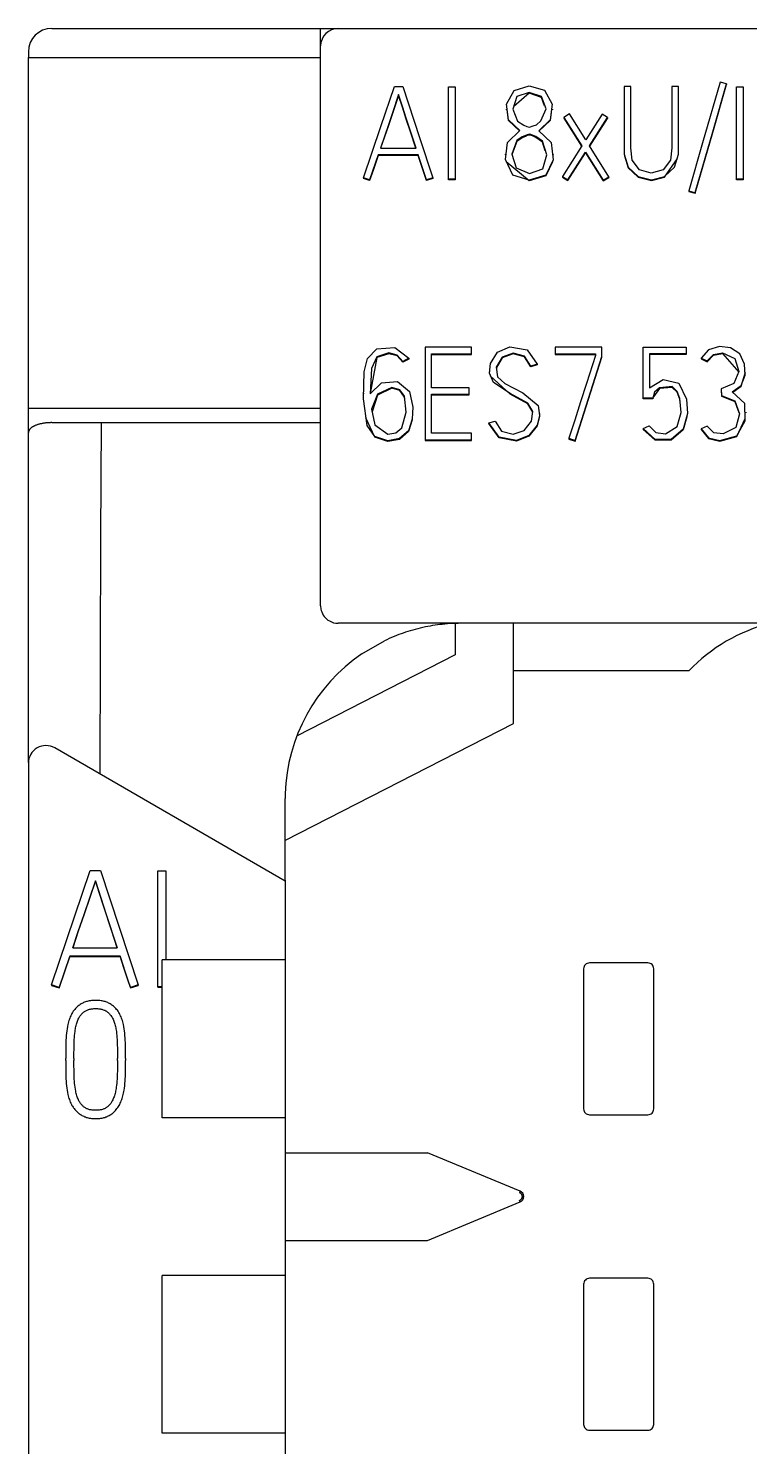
# Model space of a CAD drawing. Extents: x 0 to 594, y 0 to 420.
# Drawn here: x 147.57 to 159.91, y 340.96 to 365.24 of the extents above; entities that cross this region are included whole.
import ezdxf

# ---------------------------------------------------------------- set-up
doc = ezdxf.new("R2010")
doc.units = 0
doc.header["$LTSCALE"] = 32.67
doc.layers.add('20000_FRONT_O', color=7, linetype='CONTINUOUS')

msp = doc.modelspace()

# ---------------------------------------------------------------- linework, layer by layer
at = {"layer": '20000_FRONT_O', "linetype": 'CONTINUOUS'}
for p, q in [((147.967, 365.237), (181.967, 365.237)), ((152.567, 355.351), (152.567, 365.237)), ((147.567, 364.837), (147.567, 364.737)), ((147.567, 352.667), (147.567, 364.737)), ((147.567, 364.737), (152.567, 364.737)), ((147.567, 358.737), (152.567, 358.737)), ((147.967, 358.487), (152.567, 358.487)), ((177.067, 355.051), (152.867, 355.051)), ((154.867, 355.041), (154.867, 354.51)), ((155.867, 353.337), (155.867, 355.041)), ((153.27, 354.527), (153.658, 354.751)), ((154.867, 354.51), (152.152, 353.117)), ((158.867, 354.237), (155.867, 354.237)), ((151.967, 351.337), (155.867, 353.337)), ((151.963, 350.639), (148.017, 352.917)), ((147.567, 352.658), (147.567, 238.836)), ((151.958, 350.988), (151.96, 352.052)), ((151.967, 350.326), (151.958, 350.988)), ((151.967, 218.313), (151.967, 350.326)), ((149.856, 346.587), (149.856, 349.287)), ((151.967, 349.287), (149.856, 349.287)), ((158.167, 349.237), (157.167, 349.237)), ((157.067, 349.137), (157.067, 346.737)), ((158.267, 346.737), (158.267, 349.137)), ((148.205, 347.567), (148.205, 347.598)), ((148.347, 347.598), (148.347, 347.567)), ((149.09, 347.567), (149.09, 347.598)), ((149.229, 347.598), (149.229, 347.567)), ((151.967, 346.587), (149.856, 346.587)), ((157.167, 346.637), (158.167, 346.637)), ((151.967, 345.987), (154.393, 345.987)), ((155.98, 345.329), (154.393, 345.987)), ((155.98, 345.329), (155.969, 345.301)), ((154.393, 344.487), (155.98, 345.144)), ((155.98, 345.144), (155.969, 345.173)), ((151.967, 344.487), (154.393, 344.487)), ((149.856, 341.187), (149.856, 343.887)), ((151.967, 343.887), (149.856, 343.887)), ((158.167, 343.837), (157.167, 343.837)), ((157.067, 343.737), (157.067, 341.337)), ((158.267, 341.337), (158.267, 343.737)), ((151.967, 341.187), (149.856, 341.187)), ((157.167, 341.237), (158.167, 341.237))]:
    msp.add_line(p, q, dxfattribs=at)
at = {"layer": '20000_FRONT_O', "color": 7, "linetype": 'CONTINUOUS'}
for p, q in [((153.596, 363.554), (153.829, 364.243)), ((153.829, 364.243), (153.971, 364.243)), ((153.971, 364.243), (154.261, 363.366)), ((154.755, 362.641), (154.755, 364.236)), ((154.755, 364.236), (154.866, 364.236)), ((154.866, 364.236), (154.866, 362.641)), ((155.876, 364.175), (156.137, 364.252)), ((156.137, 364.252), (156.399, 364.176)), ((157.759, 364.243), (157.759, 363.314)), ((157.873, 364.243), (157.759, 364.243)), ((157.873, 363.402), (157.873, 364.243)), ((158.576, 364.243), (158.576, 363.402)), ((158.689, 364.243), (158.576, 364.243)), ((158.689, 363.314), (158.689, 364.243)), ((159.404, 364.318), (159.102, 363.276)), ((159.275, 363.468), (159.513, 364.287)), ((159.275, 363.456), (159.513, 364.274)), ((159.513, 364.287), (159.404, 364.318)), ((159.513, 364.287), (159.513, 364.274)), ((159.683, 362.641), (159.683, 364.236)), ((159.683, 364.236), (159.794, 364.236)), ((159.794, 364.236), (159.794, 362.641)), ((153.9, 364.102), (153.795, 363.79)), ((153.9, 364.089), (153.795, 363.777)), ((153.9, 364.102), (153.9, 364.089)), ((153.966, 363.9), (153.9, 364.102)), ((153.966, 363.887), (153.9, 364.089)), ((155.746, 363.94), (155.876, 364.175)), ((155.923, 364.068), (155.854, 363.856)), ((156.135, 364.127), (155.873, 363.901)), ((156.135, 364.139), (155.923, 364.068)), ((156.348, 364.068), (156.135, 364.139)), ((156.348, 364.055), (156.135, 364.127)), ((156.424, 363.857), (156.348, 364.068)), ((156.399, 363.913), (156.348, 364.055)), ((156.399, 364.176), (156.53, 363.941)), ((153.795, 363.79), (153.726, 363.588)), ((153.795, 363.777), (153.726, 363.575)), ((154.032, 363.698), (153.966, 363.9)), ((154.032, 363.685), (153.966, 363.887)), ((155.74, 363.856), (155.74, 363.844)), ((155.78, 363.672), (155.746, 363.94)), ((155.78, 363.659), (155.756, 363.844)), ((155.854, 363.856), (155.936, 363.65)), ((156.337, 363.651), (156.424, 363.857)), ((156.53, 363.941), (156.494, 363.673)), ((156.513, 363.804), (156.494, 363.661)), ((156.519, 363.844), (156.518, 363.838)), ((156.537, 363.843), (156.537, 363.856)), ((156.825, 363.772), (156.73, 363.712)), ((157.103, 363.329), (156.825, 363.772)), ((157.382, 363.767), (157.103, 363.329)), ((157.475, 363.708), (157.382, 363.767)), ((153.299, 362.678), (153.596, 363.554)), ((153.726, 363.575), (153.594, 363.184)), ((153.726, 363.588), (153.658, 363.386)), ((154.098, 363.496), (154.032, 363.698)), ((154.098, 363.483), (154.032, 363.685)), ((154.2, 363.184), (154.098, 363.496)), ((155.978, 363.486), (155.78, 363.672)), ((155.968, 363.482), (155.78, 363.659)), ((155.936, 363.65), (156.044, 363.58)), ((156.044, 363.58), (156.096, 363.559)), ((156.096, 363.559), (156.138, 363.545)), ((156.138, 363.545), (156.206, 363.566)), ((156.206, 363.566), (156.258, 363.588)), ((156.258, 363.588), (156.337, 363.651)), ((156.494, 363.673), (156.299, 363.483)), ((156.494, 363.661), (156.308, 363.48)), ((156.73, 363.712), (156.73, 363.7)), ((156.73, 363.712), (157.036, 363.226)), ((156.73, 363.7), (157.032, 363.22)), ((157.167, 363.226), (157.475, 363.708)), ((157.171, 363.22), (157.475, 363.695)), ((157.475, 363.708), (157.475, 363.695)), ((157.759, 363.618), (157.759, 363.606)), ((158.576, 363.558), (158.576, 363.545)), ((153.658, 363.386), (153.59, 363.184)), ((154.196, 363.184), (154.098, 363.483)), ((154.261, 363.366), (154.488, 362.678)), ((155.732, 362.991), (155.766, 363.284)), ((155.766, 363.284), (155.978, 363.486)), ((155.922, 363.315), (155.841, 363.084)), ((155.922, 363.302), (155.841, 363.07)), ((156.013, 363.377), (155.922, 363.315)), ((156.013, 363.364), (155.922, 363.302)), ((156.07, 363.401), (156.013, 363.377)), ((156.07, 363.388), (156.013, 363.364)), ((156.103, 363.414), (156.07, 363.401)), ((156.103, 363.401), (156.07, 363.388)), ((156.145, 363.423), (156.103, 363.414)), ((156.145, 363.41), (156.103, 363.401)), ((156.192, 363.407), (156.145, 363.423)), ((156.192, 363.395), (156.145, 363.41)), ((156.249, 363.383), (156.192, 363.407)), ((156.249, 363.371), (156.192, 363.395)), ((156.363, 363.303), (156.249, 363.383)), ((156.363, 363.29), (156.249, 363.371)), ((156.299, 363.483), (156.51, 363.28)), ((156.437, 363.07), (156.363, 363.303)), ((156.411, 363.138), (156.363, 363.29)), ((156.51, 363.28), (156.545, 362.987)), ((157.759, 363.314), (157.762, 363.082)), ((157.872, 363.192), (157.873, 363.402)), ((158.576, 363.402), (158.576, 363.192)), ((158.687, 363.081), (158.689, 363.314)), ((159.102, 363.276), (158.865, 362.458)), ((158.973, 362.427), (159.275, 363.468)), ((158.973, 362.414), (159.275, 363.456)), ((153.552, 363.072), (153.406, 362.643)), ((153.552, 363.059), (153.47, 362.819)), ((153.552, 363.072), (153.552, 363.059)), ((154.238, 363.072), (153.552, 363.072)), ((154.238, 363.059), (153.552, 363.059)), ((153.59, 363.184), (154.2, 363.184)), ((154.238, 363.072), (154.238, 363.059)), ((154.299, 362.882), (154.238, 363.072)), ((154.299, 362.87), (154.238, 363.059)), ((155.727, 363.082), (155.727, 363.069)), ((155.841, 363.084), (155.915, 362.85)), ((156.37, 362.833), (156.437, 363.07)), ((156.55, 363.067), (156.55, 363.08)), ((157.036, 363.226), (156.703, 362.702)), ((156.799, 362.643), (157.1, 363.12)), ((156.799, 362.63), (157.1, 363.108)), ((157.1, 363.12), (157.1, 363.108)), ((157.1, 363.12), (157.402, 362.638)), ((157.1, 363.108), (157.402, 362.626)), ((157.498, 362.695), (157.167, 363.226)), ((157.758, 363.199), (157.758, 363.186)), ((157.762, 363.082), (157.829, 362.86)), ((157.766, 363.057), (157.829, 362.847)), ((157.895, 362.983), (157.872, 363.192)), ((158.452, 362.688), (158.67, 363.011)), ((158.576, 363.192), (158.554, 362.983)), ((158.62, 362.861), (158.687, 363.081)), ((153.47, 362.819), (153.406, 362.63)), ((154.38, 362.643), (154.299, 362.882)), ((154.38, 362.63), (154.299, 362.87)), ((155.855, 362.726), (155.732, 362.991)), ((156.136, 362.626), (155.744, 362.952)), ((155.915, 362.85), (156.138, 362.751)), ((156.138, 362.751), (156.37, 362.833)), ((156.545, 362.987), (156.419, 362.724)), ((156.533, 362.949), (156.419, 362.711)), ((157.829, 362.86), (157.999, 362.701)), ((157.829, 362.847), (157.999, 362.688)), ((158.022, 362.817), (157.895, 362.983)), ((158.225, 362.757), (158.022, 362.817)), ((158.427, 362.817), (158.225, 362.757)), ((158.554, 362.983), (158.427, 362.817)), ((158.452, 362.701), (158.62, 362.861)), ((153.299, 362.678), (153.299, 362.665)), ((153.406, 362.643), (153.299, 362.678)), ((153.406, 362.63), (153.299, 362.665)), ((153.406, 362.643), (153.406, 362.63)), ((154.488, 362.678), (154.38, 362.643)), ((154.488, 362.665), (154.38, 362.63)), ((154.38, 362.643), (154.38, 362.63)), ((154.488, 362.678), (154.488, 362.665)), ((154.866, 362.654), (154.755, 362.654)), ((154.866, 362.641), (154.755, 362.641)), ((156.136, 362.638), (155.855, 362.726)), ((156.419, 362.724), (156.136, 362.638)), ((156.419, 362.711), (156.136, 362.626)), ((156.703, 362.702), (156.703, 362.689)), ((156.703, 362.702), (156.799, 362.643)), ((156.703, 362.689), (156.799, 362.63)), ((156.799, 362.643), (156.799, 362.63)), ((157.402, 362.638), (157.498, 362.695)), ((157.402, 362.626), (157.498, 362.683)), ((157.402, 362.638), (157.402, 362.626)), ((157.498, 362.695), (157.498, 362.683)), ((157.999, 362.701), (158.226, 362.645)), ((157.999, 362.688), (158.226, 362.632)), ((158.226, 362.645), (158.452, 362.701)), ((158.226, 362.632), (158.452, 362.688)), ((159.794, 362.654), (159.683, 362.654)), ((159.794, 362.641), (159.683, 362.641)), ((158.865, 362.458), (158.865, 362.445)), ((158.865, 362.458), (158.926, 362.44)), ((158.865, 362.445), (158.973, 362.414)), ((158.926, 362.44), (158.973, 362.427)), ((158.973, 362.427), (158.973, 362.414)), ((153.371, 359.582), (153.529, 359.751)), ((153.529, 359.614), (153.438, 359.416)), ((153.529, 359.751), (153.837, 359.775)), ((153.734, 359.68), (153.529, 359.614)), ((153.734, 359.667), (153.529, 359.601)), ((153.875, 359.641), (153.734, 359.68)), ((153.875, 359.628), (153.734, 359.667)), ((153.837, 359.775), (154.076, 359.588)), ((153.974, 359.535), (153.875, 359.641)), ((153.974, 359.522), (153.875, 359.628)), ((154.353, 359.777), (154.353, 358.182)), ((155.15, 359.777), (154.353, 359.777)), ((154.464, 359.084), (154.464, 359.665)), ((154.464, 359.665), (155.15, 359.665)), ((154.464, 359.652), (155.15, 359.652)), ((155.15, 359.652), (155.15, 359.777)), ((155.473, 359.501), (155.595, 359.692)), ((155.672, 359.61), (155.572, 359.437)), ((155.595, 359.692), (155.804, 359.783)), ((155.863, 359.676), (155.672, 359.61)), ((155.863, 359.663), (155.672, 359.598)), ((155.804, 359.783), (156.101, 359.734)), ((156.056, 359.626), (155.863, 359.676)), ((156.056, 359.613), (155.863, 359.663)), ((156.164, 359.456), (156.056, 359.626)), ((156.164, 359.443), (156.056, 359.613)), ((156.101, 359.734), (156.273, 359.487)), ((156.579, 359.779), (156.579, 359.654)), ((157.378, 359.779), (156.579, 359.779)), ((156.579, 359.667), (157.267, 359.667)), ((156.579, 359.654), (157.267, 359.654)), ((156.923, 358.183), (157.378, 359.619)), ((157.267, 359.636), (157.113, 359.155)), ((157.267, 359.667), (157.267, 359.636)), ((157.378, 359.606), (157.378, 359.779)), ((158.083, 358.893), (158.083, 359.777)), ((158.083, 359.777), (158.822, 359.777)), ((158.194, 359.667), (158.194, 359.082)), ((158.822, 359.667), (158.194, 359.667)), ((158.822, 359.654), (158.194, 359.654)), ((158.822, 359.777), (158.822, 359.654)), ((159.205, 359.734), (159.078, 359.592)), ((159.18, 359.542), (159.288, 359.652)), ((159.18, 359.529), (159.288, 359.639)), ((159.389, 359.789), (159.205, 359.734)), ((159.288, 359.652), (159.443, 359.68)), ((159.288, 359.639), (159.443, 359.668)), ((159.581, 359.769), (159.389, 359.789)), ((159.443, 359.68), (159.654, 359.587)), ((159.443, 359.668), (159.72, 359.353)), ((159.739, 359.663), (159.581, 359.769)), ((159.819, 359.49), (159.739, 359.663)), ((153.314, 359.358), (153.371, 359.582)), ((153.438, 359.416), (153.412, 358.978)), ((153.529, 359.601), (153.414, 358.988)), ((154.076, 359.588), (153.974, 359.535)), ((154.076, 359.575), (153.974, 359.522)), ((153.974, 359.535), (153.974, 359.522)), ((154.076, 359.588), (154.076, 359.575)), ((155.455, 359.331), (155.473, 359.501)), ((155.572, 359.437), (155.591, 359.269)), ((155.672, 359.598), (155.573, 359.42)), ((156.273, 359.487), (156.164, 359.456)), ((156.273, 359.474), (156.164, 359.443)), ((156.164, 359.456), (156.164, 359.443)), ((156.273, 359.487), (156.273, 359.474)), ((156.923, 358.171), (157.378, 359.606)), ((159.078, 359.592), (159.078, 359.58)), ((159.078, 359.592), (159.18, 359.542)), ((159.078, 359.58), (159.18, 359.529)), ((159.18, 359.542), (159.18, 359.529)), ((159.654, 359.587), (159.721, 359.363)), ((159.833, 359.3), (159.819, 359.49)), ((153.3, 358.896), (153.314, 359.358)), ((153.412, 358.978), (153.608, 359.167)), ((153.608, 359.167), (153.88, 359.189)), ((153.88, 359.189), (154.087, 359.017)), ((155.454, 359.366), (155.454, 359.354)), ((155.522, 359.175), (155.455, 359.331)), ((155.809, 358.974), (155.468, 359.288)), ((155.809, 358.987), (155.522, 359.175)), ((155.591, 359.269), (155.721, 359.158)), ((155.721, 359.158), (156.028, 358.999)), ((157.113, 359.155), (157.014, 358.843)), ((158.194, 359.082), (158.428, 359.223)), ((158.428, 359.223), (158.694, 359.164)), ((158.694, 359.164), (158.829, 358.888)), ((159.635, 359.154), (159.417, 359.064)), ((159.608, 359.013), (159.764, 359.124)), ((159.721, 359.363), (159.635, 359.154)), ((159.764, 359.111), (159.83, 359.332)), ((159.764, 359.124), (159.833, 359.3)), ((159.834, 359.331), (159.834, 359.344)), ((153.299, 358.992), (153.299, 358.98)), ((153.361, 358.439), (153.3, 358.896)), ((153.302, 358.973), (153.302, 358.977)), ((153.54, 358.972), (153.44, 358.717)), ((153.54, 358.959), (153.446, 358.673)), ((153.783, 359.088), (153.54, 358.972)), ((153.783, 359.075), (153.54, 358.959)), ((153.921, 359.048), (153.783, 359.088)), ((153.921, 359.035), (153.783, 359.075)), ((154, 358.938), (153.921, 359.048)), ((154, 358.925), (153.921, 359.035)), ((154.032, 358.664), (154, 358.938)), ((154.011, 358.835), (154, 358.925)), ((154.087, 359.017), (154.146, 358.75)), ((155.108, 359.084), (154.464, 359.084)), ((154.464, 358.305), (154.464, 358.974)), ((154.464, 358.974), (155.108, 358.974)), ((154.464, 358.961), (155.108, 358.961)), ((155.108, 358.961), (155.108, 359.084)), ((156.111, 358.82), (155.809, 358.987)), ((156.111, 358.808), (155.809, 358.974)), ((156.028, 358.999), (156.287, 358.779)), ((158.252, 358.905), (158.083, 358.905)), ((158.252, 358.893), (158.083, 358.893)), ((158.282, 359.01), (158.252, 358.905)), ((158.252, 358.905), (158.252, 358.893)), ((158.255, 358.903), (158.252, 358.893)), ((158.362, 359.071), (158.262, 358.929)), ((158.362, 359.084), (158.282, 359.01)), ((158.579, 359.104), (158.362, 359.084)), ((158.579, 359.091), (158.362, 359.071)), ((158.666, 359.019), (158.579, 359.104)), ((158.666, 359.006), (158.579, 359.091)), ((158.712, 358.902), (158.666, 359.019)), ((158.712, 358.889), (158.666, 359.006)), ((158.733, 358.658), (158.712, 358.902)), ((158.717, 358.83), (158.712, 358.889)), ((158.829, 358.888), (158.843, 358.643)), ((159.417, 359.064), (159.424, 358.954)), ((159.417, 359.064), (159.417, 359.051)), ((159.417, 359.051), (159.424, 358.941)), ((159.424, 358.954), (159.424, 358.941)), ((159.424, 358.954), (159.651, 358.862)), ((159.424, 358.941), (159.651, 358.85)), ((159.824, 358.813), (159.608, 359.013)), ((159.619, 359.008), (159.764, 359.111)), ((153.44, 358.717), (153.494, 358.449)), ((153.959, 358.397), (154.032, 358.664)), ((154.146, 358.75), (154.136, 358.545)), ((154.143, 358.684), (154.143, 358.681)), ((154.147, 358.69), (154.147, 358.702)), ((156.199, 358.677), (156.111, 358.82)), ((156.198, 358.666), (156.111, 358.808)), ((156.176, 358.509), (156.199, 358.677)), ((156.287, 358.779), (156.314, 358.611)), ((156.315, 358.629), (156.315, 358.641)), ((157.014, 358.843), (156.915, 358.531)), ((158.667, 358.423), (158.733, 358.658)), ((158.843, 358.643), (158.772, 358.376)), ((158.845, 358.687), (158.845, 358.7)), ((159.651, 358.862), (159.734, 358.64)), ((159.651, 358.85), (159.71, 358.69)), ((159.734, 358.64), (159.668, 358.404)), ((159.719, 358.668), (159.721, 358.661)), ((159.833, 358.516), (159.824, 358.813)), ((159.848, 358.654), (159.848, 358.667)), ((153.496, 358.238), (153.341, 358.57)), ((153.496, 358.25), (153.361, 358.439)), ((153.494, 358.449), (153.714, 358.291)), ((153.853, 358.31), (153.959, 358.397)), ((154.136, 358.545), (154.072, 358.349)), ((154.136, 358.532), (154.072, 358.337)), ((154.136, 358.539), (154.136, 358.532)), ((155.447, 358.483), (155.556, 358.514)), ((155.447, 358.483), (155.447, 358.47)), ((155.62, 358.237), (155.447, 358.483)), ((155.62, 358.224), (155.447, 358.47)), ((155.556, 358.514), (155.664, 358.343)), ((156.052, 358.35), (156.176, 358.509)), ((156.271, 358.445), (156.129, 358.268)), ((156.271, 358.432), (156.129, 358.255)), ((156.314, 358.611), (156.271, 358.445)), ((156.311, 358.589), (156.271, 358.432)), ((156.915, 358.531), (156.816, 358.219)), ((158.088, 358.384), (158.19, 358.43)), ((158.19, 358.43), (158.304, 358.315)), ((158.467, 358.293), (158.667, 358.423)), ((158.832, 358.588), (158.772, 358.364)), ((159.18, 358.426), (159.078, 358.379)), ((159.292, 358.31), (159.18, 358.426)), ((159.668, 358.404), (159.456, 358.293)), ((159.685, 358.247), (159.831, 358.556)), ((159.685, 358.26), (159.833, 358.516)), ((153.715, 358.177), (153.496, 358.25)), ((153.715, 358.164), (153.496, 358.238)), ((153.714, 358.291), (153.853, 358.31)), ((153.919, 358.213), (153.715, 358.177)), ((153.919, 358.2), (153.715, 358.164)), ((154.072, 358.349), (153.919, 358.213)), ((154.072, 358.337), (153.919, 358.2)), ((154.353, 358.194), (155.15, 358.194)), ((154.353, 358.182), (155.15, 358.182)), ((155.15, 358.305), (154.464, 358.305)), ((155.15, 358.182), (155.15, 358.305)), ((155.917, 358.181), (155.62, 358.237)), ((155.917, 358.169), (155.62, 358.224)), ((155.664, 358.343), (155.859, 358.289)), ((155.859, 358.289), (156.052, 358.35)), ((156.129, 358.268), (155.917, 358.181)), ((156.129, 358.255), (155.917, 358.169)), ((156.816, 358.219), (156.816, 358.206)), ((156.816, 358.219), (156.923, 358.183)), ((156.816, 358.206), (156.923, 358.171)), ((156.923, 358.183), (156.923, 358.171)), ((158.088, 358.384), (158.088, 358.371)), ((158.288, 358.2), (158.088, 358.384)), ((158.288, 358.187), (158.088, 358.371)), ((158.565, 358.197), (158.288, 358.2)), ((158.565, 358.185), (158.288, 358.187)), ((158.304, 358.315), (158.467, 358.293)), ((158.772, 358.376), (158.565, 358.197)), ((158.772, 358.364), (158.565, 358.185)), ((159.078, 358.379), (159.078, 358.367)), ((159.078, 358.379), (159.205, 358.228)), ((159.078, 358.367), (159.205, 358.215)), ((159.205, 358.228), (159.398, 358.179)), ((159.205, 358.215), (159.398, 358.167)), ((159.456, 358.293), (159.292, 358.31)), ((159.398, 358.179), (159.685, 358.26)), ((159.398, 358.167), (159.685, 358.247)), ((147.961, 348.859), (148.624, 350.821)), ((148.713, 350.644), (148.519, 350.069)), ((148.519, 350.063), (148.713, 350.638)), ((148.624, 350.821), (148.802, 350.821)), ((148.713, 350.644), (148.713, 350.638)), ((148.783, 350.428), (148.713, 350.644)), ((148.713, 350.638), (148.806, 350.35)), ((148.802, 350.821), (149.448, 348.859)), ((149.781, 348.822), (149.781, 350.812)), ((149.781, 350.812), (149.92, 350.812)), ((149.92, 350.812), (149.92, 349.287)), ((148.853, 350.212), (148.783, 350.428)), ((148.806, 350.35), (148.9, 350.063)), ((148.994, 349.781), (148.853, 350.212)), ((148.519, 350.069), (148.421, 349.781)), ((148.421, 349.775), (148.519, 350.063)), ((148.9, 350.063), (149.086, 349.494)), ((148.421, 349.781), (148.325, 349.494)), ((148.327, 349.494), (148.421, 349.775)), ((149.088, 349.494), (148.994, 349.781)), ((148.325, 349.494), (149.088, 349.494)), ((148.278, 349.353), (148.094, 348.815)), ((148.094, 348.809), (148.278, 349.347)), ((148.278, 349.353), (148.278, 349.347)), ((149.135, 349.353), (148.278, 349.353)), ((148.278, 349.347), (149.135, 349.347)), ((149.135, 349.353), (149.135, 349.347)), ((149.199, 349.15), (149.135, 349.353)), ((149.135, 349.347), (149.222, 349.077)), ((149.268, 348.949), (149.199, 349.15)), ((149.222, 349.077), (149.268, 348.943)), ((149.312, 348.815), (149.268, 348.949)), ((149.268, 348.943), (149.312, 348.809)), ((147.961, 348.859), (147.961, 348.853)), ((148.094, 348.815), (147.961, 348.859)), ((147.961, 348.853), (148.094, 348.809)), ((148.094, 348.815), (148.094, 348.809)), ((149.448, 348.859), (149.312, 348.815)), ((149.312, 348.809), (149.448, 348.853)), ((149.312, 348.815), (149.312, 348.809)), ((149.448, 348.859), (149.448, 348.853)), ((149.856, 348.829), (149.781, 348.829)), ((149.781, 348.822), (149.856, 348.822))]:
    msp.add_line(p, q, dxfattribs=at)
at = {"layer": '20000_FRONT_O', "linetype": 'CONTINUOUS'}
for points in [[(147.967, 358.487), (147.954, 358.487), (147.941, 358.486), (147.929, 358.486), (147.916, 358.485), (147.903, 358.485), (147.89, 358.484), (147.877, 358.483), (147.865, 358.481), (147.852, 358.48), (147.839, 358.478), (147.827, 358.476), (147.814, 358.474), (147.803, 358.472), (147.792, 358.469), (147.781, 358.467), (147.77, 358.464), (147.759, 358.462), (147.748, 358.459), (147.737, 358.455), (147.726, 358.452), (147.716, 358.449), (147.705, 358.445), (147.695, 358.441), (147.684, 358.437), (147.678, 358.434), (147.672, 358.431), (147.666, 358.429), (147.661, 358.426), (147.655, 358.423), (147.649, 358.42), (147.643, 358.417), (147.638, 358.414), (147.632, 358.41), (147.627, 358.407), (147.622, 358.403), (147.617, 358.399), (147.612, 358.395), (147.607, 358.39), (147.602, 358.386), (147.598, 358.381), (147.595, 358.378), (147.592, 358.375), (147.589, 358.371), (147.587, 358.368), (147.584, 358.365), (147.582, 358.361), (147.58, 358.358), (147.578, 358.354), (147.576, 358.35), (147.574, 358.347), (147.573, 358.343), (147.571, 358.339), (147.57, 358.335), (147.569, 358.331), (147.568, 358.327), (147.568, 358.323), (147.567, 358.319), (147.567, 358.315)], [(148.812, 358.487), (148.803, 356.531), (148.796, 354.524), (148.791, 352.48)], [(154.964, 355.051), (154.919, 355.05), (154.874, 355.049), (154.828, 355.047), (154.783, 355.045), (154.738, 355.042), (154.693, 355.038), (154.648, 355.033), (154.607, 355.029), (154.565, 355.023), (154.524, 355.018), (154.483, 355.011), (154.441, 355.004), (154.4, 354.996), (154.359, 354.988), (154.316, 354.979), (154.272, 354.969), (154.229, 354.958), (154.186, 354.947), (154.142, 354.935), (154.1, 354.922), (154.06, 354.91), (154.021, 354.898), (153.982, 354.885), (153.943, 354.871), (153.905, 354.857), (153.867, 354.842), (153.824, 354.825), (153.782, 354.807), (153.741, 354.789), (153.699, 354.77), (153.658, 354.751)], [(149.229, 347.598), (149.229, 347.692), (149.228, 347.783), (149.226, 347.871), (149.225, 347.913), (149.223, 347.955), (149.22, 347.995), (149.216, 348.035), (149.212, 348.073), (149.207, 348.111), (149.201, 348.147), (149.193, 348.183), (149.188, 348.205), (149.182, 348.228), (149.175, 348.25), (149.168, 348.271), (149.161, 348.292), (149.153, 348.313), (149.144, 348.333), (149.134, 348.353), (149.124, 348.372), (149.113, 348.39), (149.101, 348.408), (149.089, 348.425), (149.075, 348.442), (149.061, 348.459), (149.046, 348.474), (149.034, 348.485), (149.022, 348.496), (149.009, 348.506), (148.996, 348.516), (148.983, 348.525), (148.969, 348.534), (148.955, 348.542), (148.94, 348.55), (148.925, 348.557), (148.91, 348.563), (148.894, 348.569), (148.878, 348.574), (148.862, 348.579), (148.846, 348.583), (148.828, 348.586), (148.81, 348.59), (148.792, 348.592), (148.774, 348.594), (148.755, 348.595), (148.737, 348.596), (148.719, 348.596), (148.7, 348.596), (148.682, 348.595), (148.663, 348.594), (148.645, 348.592), (148.627, 348.59), (148.609, 348.586), (148.591, 348.583), (148.575, 348.579), (148.559, 348.574), (148.543, 348.569), (148.527, 348.563), (148.512, 348.557), (148.497, 348.55), (148.482, 348.542), (148.468, 348.534), (148.454, 348.525), (148.441, 348.516), (148.428, 348.506), (148.415, 348.496), (148.403, 348.485), (148.391, 348.474), (148.376, 348.459), (148.362, 348.442), (148.349, 348.425), (148.336, 348.408), (148.324, 348.39), (148.313, 348.372), (148.303, 348.353), (148.293, 348.333), (148.284, 348.313), (148.276, 348.292), (148.269, 348.271), (148.262, 348.25), (148.255, 348.228), (148.249, 348.205), (148.243, 348.183), (148.235, 348.147), (148.229, 348.111), (148.223, 348.073), (148.219, 348.035), (148.215, 347.995), (148.212, 347.955), (148.21, 347.913), (148.208, 347.871), (148.207, 347.783), (148.206, 347.692), (148.205, 347.598)], [(148.347, 347.598), (148.347, 347.685), (148.348, 347.768), (148.35, 347.847), (148.351, 347.885), (148.353, 347.923), (148.355, 347.959), (148.358, 347.995), (148.361, 348.029), (148.365, 348.064), (148.368, 348.085), (148.371, 348.106), (148.375, 348.128), (148.379, 348.148), (148.384, 348.167), (148.389, 348.187), (148.394, 348.205), (148.4, 348.223), (148.406, 348.241), (148.413, 348.258), (148.421, 348.274), (148.429, 348.29), (148.435, 348.302), (148.442, 348.313), (148.449, 348.324), (148.457, 348.335), (148.465, 348.345), (148.473, 348.355), (148.482, 348.365), (148.491, 348.374), (148.5, 348.383), (148.51, 348.391), (148.519, 348.399), (148.53, 348.406), (148.54, 348.413), (148.551, 348.419), (148.561, 348.424), (148.572, 348.429), (148.582, 348.433), (148.593, 348.437), (148.604, 348.44), (148.615, 348.443), (148.627, 348.446), (148.642, 348.449), (148.657, 348.451), (148.672, 348.453), (148.688, 348.454), (148.703, 348.455), (148.719, 348.455), (148.734, 348.455), (148.749, 348.454), (148.764, 348.453), (148.779, 348.451), (148.794, 348.449), (148.809, 348.446), (148.822, 348.443), (148.835, 348.439), (148.848, 348.435), (148.861, 348.43), (148.873, 348.425), (148.885, 348.419), (148.894, 348.414), (148.904, 348.408), (148.913, 348.402), (148.922, 348.396), (148.93, 348.389), (148.938, 348.382), (148.946, 348.374), (148.955, 348.365), (148.963, 348.355), (148.971, 348.345), (148.979, 348.335), (148.988, 348.32), (148.998, 348.306), (149.006, 348.29), (149.015, 348.274), (149.022, 348.258), (149.029, 348.241), (149.036, 348.223), (149.042, 348.205), (149.048, 348.187), (149.053, 348.167), (149.058, 348.148), (149.062, 348.128), (149.066, 348.106), (149.069, 348.085), (149.072, 348.064), (149.076, 348.029), (149.079, 347.995), (149.082, 347.959), (149.085, 347.923), (149.086, 347.885), (149.087, 347.847), (149.089, 347.768), (149.09, 347.685), (149.09, 347.598)], [(148.205, 347.567), (148.206, 347.473), (148.207, 347.382), (148.208, 347.295), (148.21, 347.254), (148.212, 347.212), (148.215, 347.172), (148.219, 347.132), (148.223, 347.095), (148.229, 347.057), (148.235, 347.021), (148.243, 346.985), (148.249, 346.962), (148.255, 346.94), (148.262, 346.917), (148.269, 346.896), (148.276, 346.875), (148.284, 346.854), (148.293, 346.834), (148.303, 346.815), (148.313, 346.796), (148.322, 346.782), (148.331, 346.768), (148.34, 346.755), (148.35, 346.742), (148.364, 346.725), (148.379, 346.709), (148.394, 346.693), (148.406, 346.682), (148.418, 346.672), (148.43, 346.661), (148.443, 346.652), (148.456, 346.642), (148.469, 346.634), (148.483, 346.625), (148.498, 346.618), (148.513, 346.611), (148.528, 346.604), (148.543, 346.599), (148.559, 346.593), (148.575, 346.589), (148.591, 346.585), (148.609, 346.581), (148.627, 346.578), (148.645, 346.575), (148.664, 346.574), (148.682, 346.572), (148.7, 346.571), (148.719, 346.571), (148.737, 346.571), (148.755, 346.572), (148.773, 346.574), (148.791, 346.575), (148.809, 346.578), (148.827, 346.581), (148.844, 346.585), (148.86, 346.589), (148.876, 346.593), (148.892, 346.599), (148.907, 346.604), (148.922, 346.611), (148.937, 346.618), (148.952, 346.625), (148.965, 346.634), (148.979, 346.642), (148.992, 346.652), (149.004, 346.661), (149.017, 346.672), (149.029, 346.682), (149.04, 346.693), (149.055, 346.709), (149.07, 346.725), (149.083, 346.742), (149.096, 346.759), (149.108, 346.777), (149.119, 346.796), (149.13, 346.815), (149.139, 346.834), (149.148, 346.854), (149.157, 346.875), (149.165, 346.896), (149.172, 346.917), (149.179, 346.94), (149.185, 346.962), (149.191, 346.985), (149.196, 347.009), (149.201, 347.033), (149.205, 347.057), (149.211, 347.095), (149.216, 347.132), (149.22, 347.172), (149.223, 347.212), (149.225, 347.254), (149.226, 347.295), (149.228, 347.382), (149.229, 347.473), (149.229, 347.567)], [(149.09, 347.567), (149.09, 347.483), (149.089, 347.402), (149.087, 347.323), (149.086, 347.285), (149.084, 347.247), (149.082, 347.211), (149.079, 347.175), (149.075, 347.141), (149.071, 347.107), (149.068, 347.085), (149.064, 347.064), (149.06, 347.042), (149.055, 347.022), (149.05, 347.002), (149.045, 346.982), (149.039, 346.963), (149.033, 346.945), (149.026, 346.926), (149.019, 346.909), (149.012, 346.892), (149.003, 346.875), (148.997, 346.864), (148.99, 346.852), (148.982, 346.841), (148.975, 346.83), (148.967, 346.82), (148.958, 346.81), (148.95, 346.8), (148.94, 346.79), (148.931, 346.782), (148.922, 346.774), (148.912, 346.767), (148.902, 346.76), (148.892, 346.753), (148.881, 346.747), (148.869, 346.741), (148.857, 346.736), (148.845, 346.732), (148.833, 346.728), (148.82, 346.724), (148.807, 346.721), (148.793, 346.719), (148.778, 346.716), (148.763, 346.715), (148.748, 346.714), (148.733, 346.713), (148.719, 346.713), (148.703, 346.713), (148.688, 346.714), (148.673, 346.715), (148.658, 346.716), (148.643, 346.719), (148.628, 346.721), (148.615, 346.724), (148.602, 346.728), (148.59, 346.732), (148.577, 346.736), (148.565, 346.741), (148.553, 346.747), (148.543, 346.753), (148.532, 346.76), (148.522, 346.767), (148.512, 346.774), (148.503, 346.782), (148.494, 346.79), (148.485, 346.8), (148.476, 346.81), (148.468, 346.82), (148.46, 346.83), (148.452, 346.841), (148.445, 346.852), (148.438, 346.864), (148.432, 346.875), (148.423, 346.892), (148.416, 346.909), (148.409, 346.926), (148.403, 346.945), (148.397, 346.963), (148.391, 346.982), (148.386, 347.002), (148.381, 347.022), (148.377, 347.042), (148.371, 347.074), (148.366, 347.107), (148.362, 347.141), (148.358, 347.175), (148.355, 347.211), (148.353, 347.247), (148.351, 347.285), (148.35, 347.323), (148.348, 347.402), (148.347, 347.483), (148.347, 347.567)], [(155.969, 345.173), (155.971, 345.173), (155.972, 345.174), (155.974, 345.174), (155.976, 345.175), (155.978, 345.176), (155.98, 345.177), (155.982, 345.178), (155.984, 345.179), (155.986, 345.18), (155.988, 345.181), (155.99, 345.183), (155.992, 345.184), (155.994, 345.186), (155.995, 345.187), (155.997, 345.188), (155.998, 345.19), (156, 345.191), (156.001, 345.192), (156.002, 345.194), (156.004, 345.196), (156.005, 345.197), (156.006, 345.199), (156.007, 345.201), (156.008, 345.202), (156.009, 345.204), (156.01, 345.205), (156.011, 345.207), (156.012, 345.209), (156.013, 345.211), (156.013, 345.213), (156.014, 345.214), (156.015, 345.216), (156.015, 345.218), (156.016, 345.22), (156.016, 345.222), (156.017, 345.224), (156.017, 345.226), (156.018, 345.228), (156.018, 345.231), (156.018, 345.233), (156.018, 345.235), (156.018, 345.237), (156.018, 345.239), (156.018, 345.241), (156.018, 345.243), (156.017, 345.245), (156.017, 345.247), (156.017, 345.249), (156.016, 345.251), (156.016, 345.253), (156.015, 345.255), (156.015, 345.257), (156.014, 345.26), (156.013, 345.262), (156.012, 345.264), (156.011, 345.266), (156.01, 345.268), (156.009, 345.27), (156.008, 345.271), (156.007, 345.273), (156.006, 345.275), (156.005, 345.276), (156.004, 345.278), (156.002, 345.28), (156.001, 345.282), (155.999, 345.283), (155.997, 345.285), (155.996, 345.286), (155.994, 345.288), (155.992, 345.289), (155.991, 345.29), (155.989, 345.292), (155.987, 345.293), (155.985, 345.294), (155.983, 345.295), (155.981, 345.296), (155.979, 345.297), (155.977, 345.298), (155.975, 345.299), (155.973, 345.3), (155.971, 345.3), (155.969, 345.301)]]:
    msp.add_lwpolyline(points, dxfattribs=at)
for centre, radius, start, end in [((147.967, 364.837), 0.4, 90, 180), ((152.867, 364.937), 0.3, 90, 180), ((152.868, 355.351), 0.301, 180.0246, 195.0254), ((152.867, 355.351), 0.3, 195.047, 240.0338), ((152.867, 355.351), 0.3, 240.0329, 270), ((160.967, 352.237), 2.9, 104.0224, 136.3972), ((154.96, 352.048), 3, 124.2926, 178.2971), ((147.867, 352.658), 0.3, 60, 180), ((154.949, 352.048), 2.99, 178.2919, 179.9108), ((157.167, 349.137), 0.0998, 89.9713, 180.0287), ((158.167, 349.137), 0.0998, 359.9713, 90.0287), ((157.167, 346.737), 0.0998, 179.9713, 270.0287), ((158.167, 346.737), 0.0998, 269.9713, 0.0287), ((155.942, 345.237), 0.1, 292.5, 67.5), ((157.167, 343.737), 0.0998, 89.9713, 180.0287), ((158.167, 343.737), 0.0998, 359.9713, 90.0287), ((157.167, 341.337), 0.0998, 179.9713, 270.0287), ((158.167, 341.337), 0.0998, 269.9713, 0.0287)]:
    msp.add_arc(centre, radius, start, end, dxfattribs=at)

doc.saveas('drawing.dxf')
